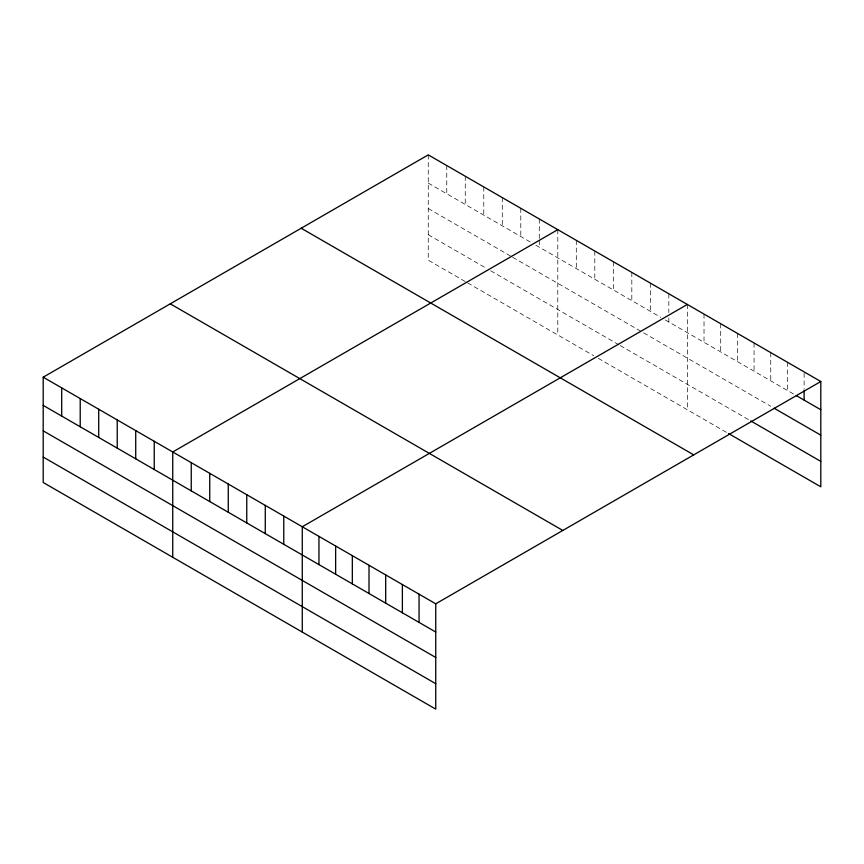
<?xml version="1.0" encoding="UTF-8"?>
<svg xmlns="http://www.w3.org/2000/svg" width="864" height="864" viewBox="0 0 864 864"><rect width="100%" height="100%" fill="white"/><g stroke="black" fill="none" stroke-linecap="round" stroke-linejoin="round"><path stroke-width="0.65" stroke-dasharray="4.32 3.24" d="M428.252 154.872L428.252 260.183L465.264 281.545M428.252 183.092L531.198 242.525M535.82 245.192L660.733 317.315M665.356 319.982L794.102 394.319M428.252 208.537L511.531 256.608M512.687 257.278L770.753 406.264M428.252 234.738L486.086 268.132M490.709 270.799L619.099 344.92M620.255 345.589L749.617 420.282M467.586 282.884L593.654 355.666M598.277 358.344L727.38 432.875M804.114 373.216L804.114 389.34M787.439 362.243L787.439 390.463M770.753 352.609L770.753 380.83M754.067 342.976L754.067 371.196M737.381 333.353L737.381 361.562M720.706 323.719L720.706 351.94M704.02 314.086L704.02 342.306M687.334 304.452L687.334 409.763M668.833 293.771L668.833 312.584M668.833 317.952L668.833 321.991M650.322 283.09L650.322 311.299M631.822 272.398L631.822 300.618M613.31 261.716L613.31 289.937M594.81 251.035L594.81 279.256M576.299 240.354L576.299 268.564M557.798 229.662L557.798 334.973M539.287 218.981L539.287 239.134M539.287 240.484L539.287 247.201M520.787 208.3L520.787 236.509M502.276 197.608L502.276 225.828M483.775 186.926L483.775 215.147M465.264 176.245L465.264 204.466M446.764 165.564L446.764 193.774"/><path stroke-width="1.3" d="M43.2 377.19L435.748 603.817L435.748 709.128L43.2 482.49L43.2 377.19L428.252 154.872L820.8 381.51L820.8 486.81L728.492 433.512M557.798 229.662L172.735 451.98L172.735 557.28M687.334 304.452L302.281 526.759L302.281 632.07M435.748 603.817L820.8 381.51M796.327 395.604L820.8 409.73M774.09 408.197L820.8 435.164M750.73 420.919L820.8 461.376M301.19 228.236L693.727 454.874M170.273 303.826L562.81 530.453M43.2 405.4L435.748 632.038M43.2 430.844L435.748 657.472M43.2 457.056L435.748 683.683M804.114 390.69L804.114 400.097M419.062 594.184L419.062 622.404M402.376 584.561L402.376 612.77M385.69 574.927L385.69 603.137M369.014 565.294L369.014 593.514M352.328 555.66L352.328 583.88M335.642 546.026L335.642 574.247M318.956 536.393L318.956 564.613M283.77 516.078L283.77 544.298M265.27 505.397L265.27 533.617M246.758 494.716L246.758 522.925M228.258 484.024L228.258 512.244M209.747 473.342L209.747 501.563M191.246 462.661L191.246 490.882M154.235 441.288L154.235 469.508M135.724 430.607L135.724 458.827M117.223 419.926L117.223 448.146M98.712 409.244L98.712 437.454M80.212 398.552L80.212 426.773M61.7 387.871L61.7 416.092"/></g></svg>
